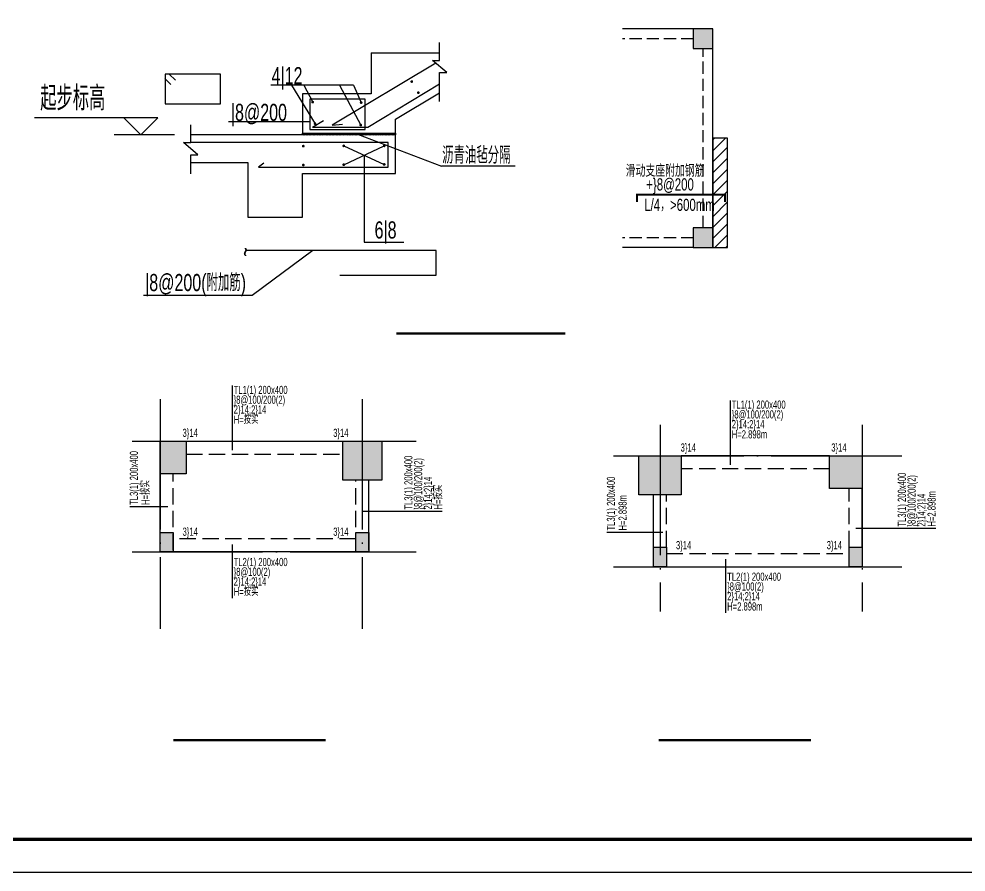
# Model space of a CAD drawing. Extents: x 299218 to 746073, y -331171 to -40619.
# Drawn here: x 657066 to 671584, y -325867 to -312790 of the extents above; entities that cross this region are included whole.
import ezdxf
from ezdxf.enums import TextEntityAlignment as Align

# ---------------------------------------------------------------- set-up
doc = ezdxf.new("R2010")
doc.units = 0
doc.header["$LTSCALE"] = 1000
doc.header["$MEASUREMENT"] = 0
doc.linetypes.add('DASH', pattern=[0.35, 0.25, -0.1])
doc.linetypes.add('DOTE', pattern=[2.42, 2, -0.2, 0.02, -0.2])
for name, color, linetype in [('2', 7, 'Continuous'), ('6', 6, 'Continuous'), ('DIM', 3, 'Continuous'), ('DIM_SYMB', 3, 'Continuous'), ('DOTE', 1, 'Continuous'), ('PUB_TITLE', 4, 'Continuous'), ('SM', 7, 'Continuous'), ('WALL', 4, 'Continuous'), ('X向次梁编号', 7, 'Continuous'), ('X向次梁集中标注', 7, 'Continuous'), ('板面钢筋', 2, 'Continuous'), ('板面钢筋字串', 4, 'Continuous'), ('板面钢筋尺寸', 3, 'Continuous')]:
    doc.layers.add(name, color=color, linetype=linetype)
doc.styles.add('GS_Rein', font='GS_TXT.shx', dxfattribs={"width": 0.7, "bigfont": 'GS_HZTXT.shx'})
doc.styles.add('HAIWENRS', font='haiwenrs.shx', dxfattribs={"width": 0.9, "height": 300, "bigfont": 'acci-dx.shx'})
doc.styles.add('hwzw', font='haiwenrs.shx', dxfattribs={"width": 0.6, "bigfont": 'haiwenzw.shx'})

# ---------------------------------------------------------------- blocks, each defined once
blk = doc.blocks.new('滑动支座')
h = blk.add_hatch(color=251)
h.paths.add_polyline_path([(964248, -285260), (964648, -285260), (964648, -284860), (964248, -284860)])
h.paths.add_polyline_path([(964248, -289328), (964648, -289328), (964648, -288928), (964248, -288928)])
h = blk.add_hatch()
h.set_pattern_fill('ANSI31', color=2, scale=100, style=0)
h.set_pattern_definition([(45, (-654419, -276821.99), (-112.253202, 112.253202), [])])
h.paths.add_polyline_path([(964648, -289328), (964948, -289328), (964948, -287094), (964648, -287094)])
at = {"layer": '6'}
h = blk.add_hatch(dxfattribs=at)
h.set_pattern_fill('ANSI32', color=256, scale=10, style=0)
h.set_pattern_definition([(45, (-763576.684, -181193.515), (-33.6759605, 33.6759605), []), (45, (-763554.233, -181193.515), (-33.6759605, 33.6759605), [])])
h.paths.add_polyline_path([(958165, -286988), (956265, -286988), (956265, -287028), (958165, -287028)])
at = {"color": 4}
for p, q in [((964248, -284860), (962803, -284860)), ((964648, -288928), (964648, -285260)), ((964248, -289328), (962803, -289328))]:
    blk.add_line(p, q, dxfattribs=at)
at = {"color": 4, "linetype": 'DASH'}
for p, q in [((964248, -285060), (962803, -285060)), ((964448, -288928), (964448, -285260)), ((964248, -289128), (962803, -289128))]:
    blk.add_line(p, q, dxfattribs=at)
at = {"color": 6}
for points in [[(964248, -285260), (964648, -285260), (964648, -284860), (964248, -284860)], [(964248, -289328), (964648, -289328), (964648, -288928), (964248, -288928)]]:
    blk.add_lwpolyline(points, close=True, dxfattribs=at)
blk.add_lwpolyline([(956265, -286988), (958165, -286988), (958165, -287028), (956265, -287028)], close=True)
at = {"color": 2}
blk.add_lwpolyline([(964648, -289328), (964948, -289328), (964948, -287094), (964648, -287094)], close=True, dxfattribs=at)
at = {"layer": '2', "color": 6}
for p, q in [((958984, -285560), (956866, -286831)), ((953450, -285875), (953573, -285999)), ((953453, -285786), (953453, -286390)), ((954584, -285786), (953453, -285786)), ((953539, -285786), (953663, -285909)), ((954584, -286390), (954584, -285786)), ((957594, -286868), (959065, -285985)), ((957544, -286293), (956413, -286293)), ((956413, -286293), (956413, -286913)), ((957544, -286913), (957544, -286293)), ((953453, -286390), (954584, -286390)), ((956464, -286868), (956690, -286735)), ((956464, -286868), (957594, -286868)), ((956866, -286831), (957079, -286804)), ((956413, -286913), (957544, -286913)), ((958992, -289388), (955123, -289388)), ((958992, -289891), (958992, -289388)), ((957026, -289891), (958992, -289891))]:
    blk.add_line(p, q, dxfattribs=at)
at = {"layer": '2', "color": 6, "const_width": 27.6, "flags": 128}
for points in [[(958505, -285947, 0.766125), (958491, -285924, 1.305271)], [(958640, -286172, 0.766125), (958626, -286149, 1.305271)], [(956480, -286366, 0.766125), (956465, -286343, 1.305271)], [(957471, -286376, 0.766125), (957457, -286353, 1.305271)], [(956529, -286808, 0.766125), (956515, -286785, 1.305271)], [(957462, -286835, 0.766125), (957447, -286812, 1.305271)], [(956288, -287266, 0.766125), (956274, -287243, 1.305271)], [(957115, -287260, 0.766125), (957101, -287237, 1.305271)], [(957942, -287260, 0.766125), (957928, -287237, 1.305271)], [(956288, -287651, 0.766125), (956274, -287628, 1.305271)], [(957115, -287645, 0.766125), (957101, -287622, 1.305271)], [(957942, -287640, 0.766125), (957928, -287617, 1.305271)]]:
    blk.add_lwpolyline(points, format="xyb", close=True, dxfattribs=at)
at = {"layer": '2', "color": 6}
blk.add_lwpolyline([(955470, -287604), (955362, -287685), (958015, -287685), (958015, -287182), (953978, -287182)], dxfattribs=at)
at = {"layer": 'DIM'}
for p, q in [((957301, -286010), (955613, -286010)), ((956038, -286010), (956519, -286798)), ((956292, -286010), (956470, -286358)), ((957019, -286010), (957452, -286826)), ((957301, -286010), (957461, -286367)), ((953308, -286678), (950783, -286678)), ((952958, -287028), (952608, -286678)), ((952608, -286678), (952958, -287028)), ((953308, -286678), (952958, -287028)), ((952958, -287028), (953308, -286678)), ((956413, -286760), (954750, -286760)), ((953646, -287028), (952416, -287028)), ((957387, -287012), (959105, -287665)), ((957105, -287251), (957932, -287630)), ((957105, -287636), (957932, -287251)), ((957521, -287442), (957521, -289219)), ((960610, -287665), (959105, -287665)), ((957521, -289219), (958333, -289219))]:
    blk.add_line(p, q, dxfattribs=at)
for points in [[(959065, -286346), (959065, -285751), (959213, -285751), (958918, -285505), (959065, -285505), (959065, -285140)], [(953978, -287823), (953978, -287431), (954126, -287431), (953830, -287185), (953978, -287185), (953978, -286820)], [(956476, -289388), (955230, -290310), (953009, -290310)]]:
    blk.add_lwpolyline(points, dxfattribs=at)
at = {"layer": 'WALL', "color": 2}
blk.add_line((957665, -285348), (959065, -285348), dxfattribs=at)
for points in [[(957665, -285348), (957665, -286188), (956265, -286188), (956265, -286988)], [(956265, -286988), (958165, -286988), (958165, -286706), (959065, -286165)], [(953978, -287588), (955145, -287588), (955145, -288708), (956265, -288708), (956265, -287816), (958165, -287816), (958165, -287028), (953978, -287028)]]:
    blk.add_lwpolyline(points, dxfattribs=at)
at = {"layer": '板面钢筋', "const_width": 40}
blk.add_lwpolyline([(963098, -288401), (963098, -288251), (964898, -288251), (964898, -288401)], dxfattribs=at)
at = {"color": 7, "style": 'HAIWENRS', "width": 0.7}
for s, p in [('4|12', (955630, -285991)), ('|8@200', (954798, -286741)), ('沥青油毡分隔', (959116, -287616)), ('6|8', (957735, -289144)), ('|8@200(附加筋)', (953045, -290219))]:
    blk.add_text(s, height=350, dxfattribs=at).set_placement(p)
blk.add_text('~', height=350, rotation=90, dxfattribs=at).set_placement((955263, -289513))
at = {"layer": 'SM', "style": 'hwzw', "width": 0.7}
blk.add_text('起步标高', height=500, dxfattribs=at).set_placement((950902, -286528))
at = {"layer": '板面钢筋字串', "style": 'GS_Rein', "width": 0.7}
for s, p in [('滑动支座附加钢筋', (963673, -287633)), ('+}8@200', (963774, -287913))]:
    blk.add_text(s, height=250, dxfattribs=at).set_placement(p, align=Align.TOP_CENTER)
at = {"layer": '板面钢筋尺寸', "style": 'GS_Rein', "width": 0.7}
blk.add_text('L/4，>600mm', height=250, dxfattribs=at).set_placement((963968, -288331), align=Align.TOP_CENTER)

msp = doc.modelspace()

# ---------------------------------------------------------------- hatches: boundary and pattern name
h = msp.add_hatch(color=251)
h.paths.add_polyline_path([(659228.7, -319261), (659628.7, -319261), (659628.7, -319761), (659228.7, -319761)])
h.paths.add_polyline_path([(662028.7, -319261), (662628.7, -319261), (662628.7, -319861), (662028.7, -319861)])
for color, points in [(251, [(666568.3, -319486.2), (667218.3, -319486.2), (667218.3, -320086.2), (666568.3, -320086.2)]), (251, [(669493.3, -319486.2), (669993.4, -319486.2), (669993.4, -319986.2), (669493.3, -319986.2)]), (11, [(659428.7, -320961), (659228.7, -320961), (659228.7, -320661), (659428.7, -320661)]), (11, [(662428.7, -320961), (662228.7, -320961), (662228.7, -320661), (662428.7, -320661)]), (11, [(666993.3, -321186.2), (666793.3, -321186.2), (666793.3, -320886.2), (666993.3, -320886.2)]), (11, [(669993.3, -321186.2), (669793.3, -321186.2), (669793.3, -320886.2), (669993.3, -320886.2)])]:
    msp.add_hatch(color=color).paths.add_polyline_path(points)

# ---------------------------------------------------------------- linework, layer by layer
at = {"color": 4}
for p, q in [((659628.7, -319261), (662028.7, -319261)), ((669493.3, -319486.2), (667218.3, -319486.2)), ((659228.7, -320931), (659228.7, -319761)), ((662428.7, -320931), (662428.7, -319861)), ((666793.3, -320886.2), (666793.3, -320086.2)), ((669993.3, -320886.2), (669993.3, -319986.2)), ((662228.7, -320961), (659428.7, -320961)), ((666993.3, -321186.2), (669793.3, -321186.2))]:
    msp.add_line(p, q, dxfattribs=at)
at = {"color": 4, "linetype": 'DASH'}
for p, q in [((659628.7, -319461), (662028.7, -319461)), ((659428.7, -320931), (659428.7, -319761)), ((669493.3, -319686.2), (667218.3, -319686.2)), ((662228.7, -320931), (662228.7, -319861)), ((666993.3, -320886.2), (666993.3, -320086.2)), ((669793.3, -320886.2), (669793.3, -319986.2)), ((662228.7, -320761), (659428.7, -320761)), ((666993.3, -320986.2), (669793.3, -320986.2))]:
    msp.add_line(p, q, dxfattribs=at)
at = {"color": 6}
for points in [[(659228.7, -319261), (659628.7, -319261), (659628.7, -319761), (659228.7, -319761)], [(662028.7, -319261), (662628.7, -319261), (662628.7, -319861), (662028.7, -319861)], [(666568.3, -319486.2), (667218.3, -319486.2), (667218.3, -320086.2), (666568.3, -320086.2)], [(669493.3, -319486.2), (669993.4, -319486.2), (669993.4, -319986.2), (669493.3, -319986.2)]]:
    msp.add_lwpolyline(points, close=True, dxfattribs=at)
at = {"color": 11}
for points in [[(659428.7, -320961), (659228.7, -320961), (659228.7, -320661), (659428.7, -320661)], [(662428.7, -320961), (662228.7, -320961), (662228.7, -320661), (662428.7, -320661)], [(666993.3, -321186.2), (666793.3, -321186.2), (666793.3, -320886.2), (666993.3, -320886.2)], [(669993.3, -321186.2), (669793.3, -321186.2), (669793.3, -320886.2), (669993.3, -320886.2)]]:
    msp.add_lwpolyline(points, close=True, dxfattribs=at)
at = {"layer": 'DIM_SYMB', "const_width": 35}
for points in [[(662849.6, -317611.6), (665440.7, -317611.6)], [(659434.5, -323846.2), (661769, -323846.2)], [(666872.4, -323846.2), (669206.9, -323846.2)]]:
    msp.add_lwpolyline(points, dxfattribs=at)
at = {"layer": 'DOTE', "linetype": 'DOTE'}
for p, q in [((659228.7, -318618), (659228.7, -322138)), ((662328.7, -318618), (662328.7, -322138)), ((666893.3, -319009.7), (666893.3, -321872.6)), ((669993.3, -319009.7), (669993.3, -321872.6)), ((658802.1, -319261), (663154, -319261)), ((666177.9, -319486.2), (670676.3, -319486.2)), ((658802.1, -320961), (663154, -320961)), ((666177.9, -321186.2), (670676.3, -321186.2))]:
    msp.add_line(p, q, dxfattribs=at)
at = {"layer": 'PUB_TITLE'}
msp.add_lwpolyline([(635980.9, -325867.1), (688530.9, -325867.1), (688530.9, -296167.1), (635980.9, -296167.1)], close=True, dxfattribs=at)
at = {"layer": 'PUB_TITLE', "const_width": 50}
msp.add_lwpolyline([(637230.9, -325367.1), (688030.9, -325367.1), (688030.9, -296667.1), (637230.9, -296667.1)], close=True, dxfattribs=at)
at = {"layer": 'X向次梁集中标注', "color": 151}
for p, q in [((660332.9, -318411.4), (660332.9, -319400.9)), ((667968.1, -318636.6), (667968.1, -319626.1)), ((658764.8, -320264.1), (659348.3, -320264.1)), ((662331.3, -320335.4), (663555.4, -320335.4)), ((666077.5, -320656.6), (666937.3, -320656.6)), ((669896, -320596.2), (671120.1, -320596.2)), ((660332.9, -320847.7), (660332.9, -321667.6)), ((667897.6, -321072.9), (667897.6, -321892.7))]:
    msp.add_line(p, q, dxfattribs=at)

# ---------------------------------------------------------------- block references
at = {"xscale": 0.75, "yscale": 0.75, "zscale": 0.75}
msp.add_blockref('滑动支座', (-55783.6, -99297.7), dxfattribs=at)

# ---------------------------------------------------------------- texts
at = {"layer": 'X向次梁编号', "color": 151, "style": 'GS_Rein', "width": 0.7}
for s, p in [('TL1(1) 200x400', (660357.9, -318414.1)), ('TL1(1) 200x400', (667993.1, -318639.3)), ('TL2(1) 200x400', (660357.9, -321051.9)), ('TL2(1) 200x400', (667922.6, -321277.1))]:
    msp.add_text(s, height=125, dxfattribs=at).set_placement(p, align=Align.TOP_LEFT)
for s, p in [('TL3(1) 200x400', (658765.7, -320239.1)), ('TL3(1) 200x400', (662972.8, -320310.4)), ('TL3(1) 200x400', (666078.4, -320631.6)), ('TL3(1) 200x400', (670537.4, -320571.2)), ('H=按实', (658944, -320239.1)), ('H=2.898m', (666256.7, -320631.6))]:
    msp.add_text(s, height=125, rotation=90, dxfattribs=at).set_placement(p, align=Align.TOP_LEFT)
at = {"layer": 'X向次梁集中标注', "color": 151, "style": 'GS_Rein', "width": 0.7}
for s, p in [('}8@100/200(2)', (660357.9, -318564.1)), ('2}14;2}14', (660357.9, -318714.1)), ('}8@100/200(2)', (667993.1, -318789.3)), ('H=按实', (660357.9, -318870.1)), ('2}14;2}14', (667993.1, -318939.3)), ('3}14', (659573.5, -319071.8)), ('3}14', (661883.5, -319071.8)), ('H=2.898m', (667993.1, -319095.3)), ('3}14', (667208.6, -319297)), ('3}14', (669518.6, -319297)), ('3}14', (659573.5, -320587.7)), ('3}14', (661883.5, -320587.7)), ('3}14', (667138.1, -320793.9)), ('3}14', (669448.1, -320793.9)), ('}8@100(2)', (660357.9, -321201.9)), ('2}14;2}14', (660357.9, -321351.9)), ('}8@100(2)', (667922.6, -321427.1)), ('H=按实', (660357.9, -321507.9)), ('2}14;2}14', (667922.6, -321577.1)), ('H=2.898m', (667922.6, -321733.1))]:
    msp.add_text(s, height=125, dxfattribs=at).set_placement(p, align=Align.TOP_LEFT)
for s, p in [('}8@100/200(2)', (663122.8, -320310.4)), ('2}14;2}14', (663272.8, -320310.4)), ('}8@100/200(2)', (670687.4, -320571.2)), ('H=按实', (663428.8, -320310.4)), ('2}14;2}14', (670837.4, -320571.2)), ('H=2.898m', (670993.4, -320571.2))]:
    msp.add_text(s, height=125, rotation=90, dxfattribs=at).set_placement(p, align=Align.TOP_LEFT)

doc.saveas('drawing.dxf')
